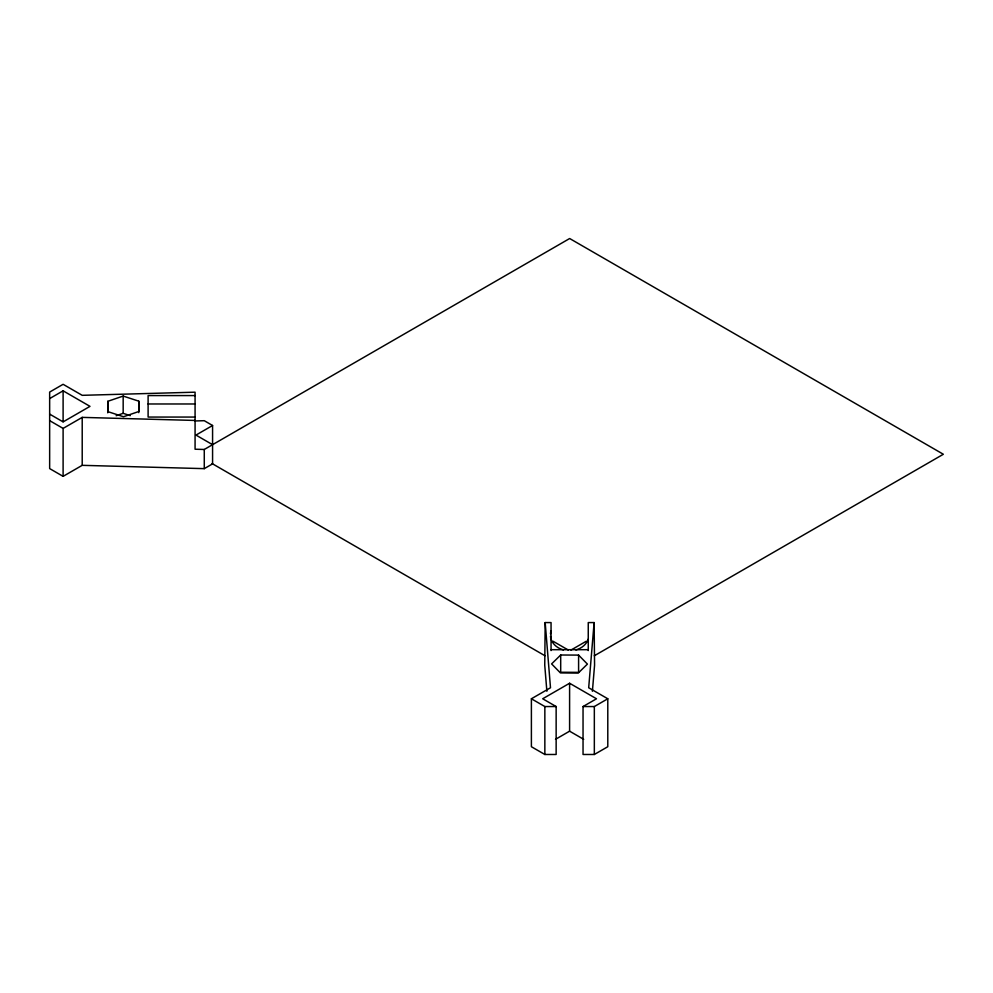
<?xml version="1.0" encoding="UTF-8"?>
<svg xmlns="http://www.w3.org/2000/svg" width="993" height="993" viewBox="0 0 993 993"><rect width="100%" height="100%" fill="white"/><g stroke="black" fill="none" stroke-linecap="round" stroke-linejoin="round"><path stroke-width="1.49" d="M588.253 650.564L588.253 622.574L594.124 622.574L588.688 687.752L607.79 698.774L607.79 746.724L594.335 754.481L583.04 754.481L583.04 706.544L596.495 698.774L569.597 683.246L542.687 698.774L556.142 706.544L556.142 754.481L544.847 754.481L531.392 746.724L531.392 698.774L550.494 687.752L545.182 622.574L551.053 622.574L551.053 650.564M592.399 691.265L594.571 665.211L594.124 622.574M560.697 655.008L551.611 663.907L560.412 672.906L578.311 673.006L587.409 664.094L578.596 655.095L560.697 655.008L560.697 672.261L578.596 672.36L578.596 655.095M49.65 398.59L63.105 390.82L90.003 406.36L63.105 421.888L49.65 414.118M49.65 420.647L63.105 428.405L82.208 417.383L195.075 420.449M594.323 655.765L943.35 454.26L569.659 238.519L204.273 449.469L195.075 449.221L195.075 392.185L82.208 395.326L63.105 384.303L49.65 392.074L49.65 468.584L63.105 476.355L82.208 465.332L204.273 468.646L212.576 463.855L212.576 425.5L204.273 420.697L195.075 420.958M212.576 425.5L195.969 435.083L212.576 444.678M570.938 650.092L586.267 641.242M583.04 706.544L594.335 706.544L607.79 698.774M555.497 739.326L569.597 731.183L583.685 739.326M107.753 401.321L123.169 396.07L138.747 401.16L138.908 411.487L123.492 416.737L107.914 411.648L107.753 401.321L107.753 412.827M116.156 415.719L123.169 413.324L130.244 415.645M195.075 395.574L148.106 395.574L148.106 417.06L195.075 417.06M148.106 403.977L195.075 403.977M551.053 649.695L588.253 649.695M531.392 698.774L544.847 706.544L556.142 706.544M553.051 641.242L568.381 650.092M212.08 463.557L544.996 655.765M546.87 691.265L544.747 665.211L545.182 622.574M594.335 706.544L594.335 754.481M569.597 683.246L569.597 731.183M544.847 706.544L544.847 754.481M204.273 449.469L204.273 468.646M138.747 401.16L138.747 412.666M123.169 396.07L123.169 413.324M82.208 417.383L82.208 465.332M63.105 390.82L63.105 421.752M63.105 428.405L63.105 476.355M588.253 639.12A19.264 15.727 0 0 1 575.841 649.943M563.465 649.943A19.264 15.727 0 0 1 550.47 636.414M550.47 633.683A19.264 15.727 0 0 1 551.053 630.977"/></g></svg>
